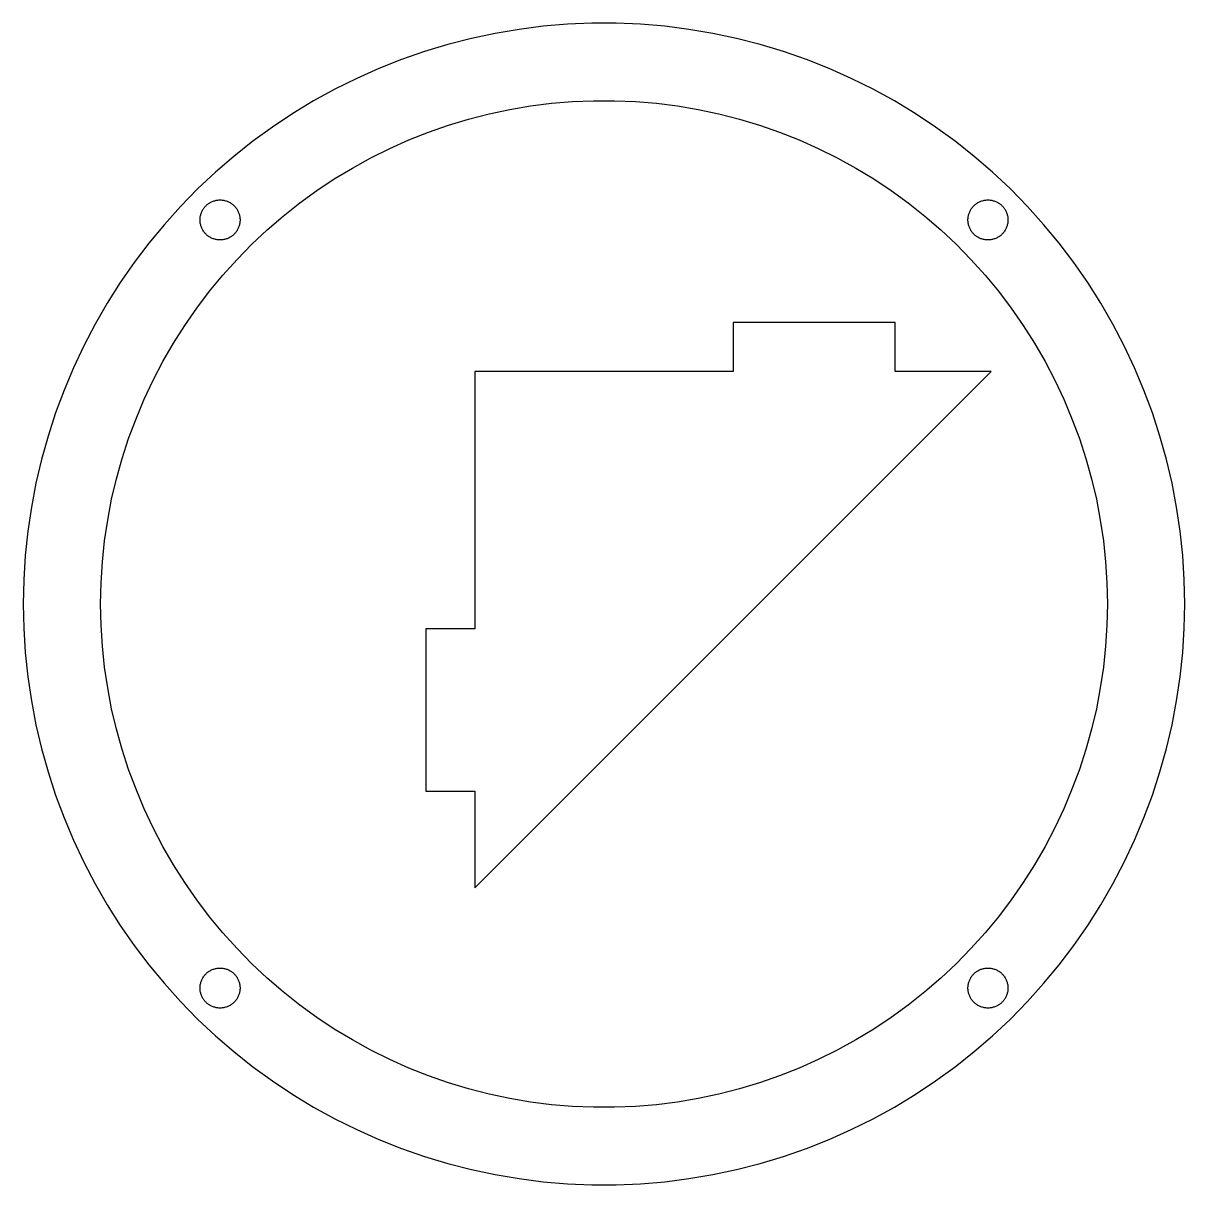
# Model space of a CAD drawing. Header units: metres. Extents: x -110 to 100, y -93 to 100.
# Drawn here: x -95 to -5, y -93 to -3 of the extents above; entities that cross this region are included whole.
import ezdxf

# ---------------------------------------------------------------- set-up
doc = ezdxf.new("R2010")
doc.units = ezdxf.units.M

msp = doc.modelspace()

# ---------------------------------------------------------------- linework, layer by layer
for p, q in [((-56.5737, -3.4828), (-58.4321, -3.7971)), ((-54.7038, -3.2465), (-56.5737, -3.4828)), ((-52.8256, -3.0888), (-54.7038, -3.2465)), ((-50.9424, -3.0099), (-52.8256, -3.0888)), ((-49.0576, -3.0099), (-50.9424, -3.0099)), ((-47.1744, -3.0888), (-49.0576, -3.0099)), ((-45.2962, -3.2465), (-47.1744, -3.0888)), ((-43.4263, -3.4828), (-45.2962, -3.2465)), ((-41.5679, -3.7971), (-43.4263, -3.4828)), ((-60.2758, -4.189), (-62.1014, -4.6577)), ((-58.4321, -3.7971), (-60.2758, -4.189)), ((-39.7242, -4.189), (-41.5679, -3.7971)), ((-37.8986, -4.6577), (-39.7242, -4.189)), ((-63.9058, -5.2025), (-65.6857, -5.8223)), ((-62.1014, -4.6577), (-63.9058, -5.2025)), ((-36.0942, -5.2025), (-37.8986, -4.6577)), ((-34.3143, -5.8223), (-36.0942, -5.2025)), ((-65.6857, -5.8223), (-67.4382, -6.5162)), ((-32.5618, -6.5162), (-34.3143, -5.8223)), ((-67.4382, -6.5162), (-69.1601, -7.2828)), ((-30.8399, -7.2828), (-32.5618, -6.5162)), ((-69.1601, -7.2828), (-70.8483, -8.1209)), ((-29.1517, -8.1209), (-30.8399, -7.2828)), ((-70.8483, -8.1209), (-72.5, -9.0289)), ((-27.5, -9.0289), (-29.1517, -8.1209)), ((-72.5, -9.0289), (-74.1122, -10.0052)), ((-58.9057, -10.0304), (-57.3079, -9.6908)), ((-57.3079, -9.6908), (-55.6972, -9.4184)), ((-55.6972, -9.4184), (-54.0766, -9.2136)), ((-54.0766, -9.2136), (-52.4488, -9.077)), ((-52.4488, -9.077), (-50.8167, -9.0086)), ((-50.8167, -9.0086), (-49.1833, -9.0086)), ((-49.1833, -9.0086), (-47.5512, -9.077)), ((-47.5512, -9.077), (-45.9234, -9.2136)), ((-45.9234, -9.2136), (-44.3028, -9.4184)), ((-44.3028, -9.4184), (-42.6921, -9.6908)), ((-42.6921, -9.6908), (-41.0943, -10.0304)), ((-25.8878, -10.0052), (-27.5, -9.0289)), ((-74.1122, -10.0052), (-75.6821, -11.0483)), ((-62.0517, -10.9088), (-60.4879, -10.4367)), ((-60.4879, -10.4367), (-58.9057, -10.0304)), ((-41.0943, -10.0304), (-39.5121, -10.4367)), ((-39.5121, -10.4367), (-37.9483, -10.9088)), ((-24.3179, -11.0483), (-25.8878, -10.0052)), ((-75.6821, -11.0483), (-77.207, -12.1562)), ((-65.1131, -12.0473), (-63.5943, -11.446)), ((-63.5943, -11.446), (-62.0517, -10.9088)), ((-37.9483, -10.9088), (-36.4057, -11.446)), ((-36.4057, -11.446), (-34.8869, -12.0473)), ((-22.793, -12.1562), (-24.3179, -11.0483)), ((-77.207, -12.1562), (-78.6841, -13.3269)), ((-66.6054, -12.7117), (-65.1131, -12.0473)), ((-34.8869, -12.0473), (-33.3946, -12.7117)), ((-21.3159, -13.3269), (-22.793, -12.1562)), ((-78.6841, -13.3269), (-80.1109, -14.5585)), ((-69.5, -14.225), (-68.0685, -13.4381)), ((-68.0685, -13.4381), (-66.6054, -12.7117)), ((-33.3946, -12.7117), (-31.9315, -13.4381)), ((-31.9315, -13.4381), (-30.5, -14.225)), ((-19.8891, -14.5585), (-21.3159, -13.3269)), ((-70.8972, -15.0712), (-69.5, -14.225)), ((-30.5, -14.225), (-29.1028, -15.0712)), ((-80.1109, -14.5585), (-81.4848, -15.8487)), ((-72.2578, -15.9752), (-70.8972, -15.0712)), ((-29.1028, -15.0712), (-27.7422, -15.9752)), ((-18.5152, -15.8487), (-19.8891, -14.5585)), ((-81.4848, -15.8487), (-82.8036, -17.1954)), ((-73.5794, -16.9353), (-72.2578, -15.9752)), ((-27.7422, -15.9752), (-26.4206, -16.9353)), ((-17.1964, -17.1954), (-18.5152, -15.8487)), ((-80.8345, -17.1426), (-80.7871, -17.0981)), ((-80.7871, -17.0981), (-80.738, -17.0557)), ((-80.738, -17.0557), (-80.6871, -17.0154)), ((-80.6871, -17.0154), (-80.6346, -16.9772)), ((-80.6346, -16.9772), (-80.5805, -16.9413)), ((-80.5805, -16.9413), (-80.525, -16.9077)), ((-80.525, -16.9077), (-80.4681, -16.8764)), ((-80.4681, -16.8764), (-80.41, -16.8475)), ((-80.41, -16.8475), (-80.3506, -16.8211)), ((-80.3506, -16.8211), (-80.2903, -16.7972)), ((-80.2903, -16.7972), (-80.229, -16.7759)), ((-80.229, -16.7759), (-80.1668, -16.7571)), ((-80.1668, -16.7571), (-80.1039, -16.741)), ((-80.1039, -16.741), (-80.0404, -16.7275)), ((-80.0404, -16.7275), (-79.9764, -16.7166)), ((-79.9764, -16.7166), (-79.912, -16.7085)), ((-79.912, -16.7085), (-79.8473, -16.7031)), ((-79.8473, -16.7031), (-79.7825, -16.7003)), ((-79.7825, -16.7003), (-79.7175, -16.7003)), ((-79.7175, -16.7003), (-79.6527, -16.7031)), ((-79.6527, -16.7031), (-79.588, -16.7085)), ((-79.588, -16.7085), (-79.5236, -16.7166)), ((-79.5236, -16.7166), (-79.4595, -16.7275)), ((-79.4595, -16.7275), (-79.396, -16.741)), ((-79.396, -16.741), (-79.3332, -16.7571)), ((-79.3332, -16.7571), (-79.271, -16.7759)), ((-79.271, -16.7759), (-79.2097, -16.7972)), ((-79.2097, -16.7972), (-79.1493, -16.8211)), ((-79.1493, -16.8211), (-79.09, -16.8475)), ((-79.09, -16.8475), (-79.0319, -16.8764)), ((-79.0319, -16.8764), (-78.975, -16.9077)), ((-78.975, -16.9077), (-78.9195, -16.9413)), ((-78.9195, -16.9413), (-78.8654, -16.9772)), ((-78.8654, -16.9772), (-78.8129, -17.0154)), ((-78.8129, -17.0154), (-78.762, -17.0557)), ((-78.762, -17.0557), (-78.7128, -17.0981)), ((-78.7128, -17.0981), (-78.6655, -17.1426)), ((-74.8595, -17.95), (-73.5794, -16.9353)), ((-26.4206, -16.9353), (-25.1405, -17.95)), ((-21.3345, -17.1426), (-21.2872, -17.0981)), ((-21.2872, -17.0981), (-21.238, -17.0557)), ((-21.238, -17.0557), (-21.1871, -17.0154)), ((-21.1871, -17.0154), (-21.1346, -16.9772)), ((-21.1346, -16.9772), (-21.0805, -16.9413)), ((-21.0805, -16.9413), (-21.025, -16.9077)), ((-21.025, -16.9077), (-20.9681, -16.8764)), ((-20.9681, -16.8764), (-20.91, -16.8475)), ((-20.91, -16.8475), (-20.8507, -16.8211)), ((-20.8507, -16.8211), (-20.7903, -16.7972)), ((-20.7903, -16.7972), (-20.729, -16.7759)), ((-20.729, -16.7759), (-20.6668, -16.7571)), ((-20.6668, -16.7571), (-20.604, -16.741)), ((-20.604, -16.741), (-20.5405, -16.7275)), ((-20.5405, -16.7275), (-20.4764, -16.7166)), ((-20.4764, -16.7166), (-20.412, -16.7085)), ((-20.412, -16.7085), (-20.3473, -16.7031)), ((-20.3473, -16.7031), (-20.2825, -16.7003)), ((-20.2825, -16.7003), (-20.2175, -16.7003)), ((-20.2175, -16.7003), (-20.1527, -16.7031)), ((-20.1527, -16.7031), (-20.088, -16.7085)), ((-20.088, -16.7085), (-20.0236, -16.7166)), ((-20.0236, -16.7166), (-19.9596, -16.7275)), ((-19.9596, -16.7275), (-19.8961, -16.741)), ((-19.8961, -16.741), (-19.8332, -16.7571)), ((-19.8332, -16.7571), (-19.771, -16.7759)), ((-19.771, -16.7759), (-19.7097, -16.7972)), ((-19.7097, -16.7972), (-19.6494, -16.8211)), ((-19.6494, -16.8211), (-19.59, -16.8475)), ((-19.59, -16.8475), (-19.5319, -16.8764)), ((-19.5319, -16.8764), (-19.475, -16.9077)), ((-19.475, -16.9077), (-19.4195, -16.9413)), ((-19.4195, -16.9413), (-19.3654, -16.9772)), ((-19.3654, -16.9772), (-19.3129, -17.0154)), ((-19.3129, -17.0154), (-19.262, -17.0557)), ((-19.262, -17.0557), (-19.2129, -17.0981)), ((-19.2129, -17.0981), (-19.1655, -17.1426)), ((-82.8036, -17.1954), (-84.0648, -18.5961)), ((-81.2878, -18.0557), (-81.2783, -17.9915)), ((-81.2783, -17.9915), (-81.2661, -17.9277)), ((-81.2661, -17.9277), (-81.2513, -17.8645)), ((-81.2513, -17.8645), (-81.2338, -17.802)), ((-81.2338, -17.802), (-81.2138, -17.7403)), ((-81.2138, -17.7403), (-81.1911, -17.6794)), ((-81.1911, -17.6794), (-81.166, -17.6196)), ((-81.166, -17.6196), (-81.1384, -17.5608)), ((-81.1384, -17.5608), (-81.1083, -17.5033)), ((-81.1083, -17.5033), (-81.0758, -17.4471)), ((-81.0758, -17.4471), (-81.041, -17.3923)), ((-81.041, -17.3923), (-81.004, -17.3389)), ((-81.004, -17.3389), (-80.9647, -17.2872)), ((-80.9647, -17.2872), (-80.9233, -17.2372)), ((-80.9233, -17.2372), (-80.8799, -17.189)), ((-80.8799, -17.189), (-80.8345, -17.1426)), ((-78.6655, -17.1426), (-78.6201, -17.189)), ((-78.6201, -17.189), (-78.5766, -17.2372)), ((-78.5766, -17.2372), (-78.5353, -17.2872)), ((-78.5353, -17.2872), (-78.496, -17.3389)), ((-78.496, -17.3389), (-78.459, -17.3923)), ((-78.459, -17.3923), (-78.4242, -17.4471)), ((-78.4242, -17.4471), (-78.3917, -17.5033)), ((-78.3917, -17.5033), (-78.3616, -17.5608)), ((-78.3616, -17.5608), (-78.334, -17.6196)), ((-78.334, -17.6196), (-78.3088, -17.6794)), ((-78.3088, -17.6794), (-78.2862, -17.7403)), ((-78.2862, -17.7403), (-78.2661, -17.802)), ((-78.2661, -17.802), (-78.2487, -17.8645)), ((-78.2487, -17.8645), (-78.2339, -17.9277)), ((-78.2339, -17.9277), (-78.2217, -17.9915)), ((-78.2217, -17.9915), (-78.2122, -18.0557)), ((-76.0961, -19.0174), (-74.8595, -17.95)), ((-25.1405, -17.95), (-23.9039, -19.0174)), ((-21.7878, -18.0557), (-21.7783, -17.9915)), ((-21.7783, -17.9915), (-21.7661, -17.9277)), ((-21.7661, -17.9277), (-21.7513, -17.8645)), ((-21.7513, -17.8645), (-21.7339, -17.802)), ((-21.7339, -17.802), (-21.7138, -17.7403)), ((-21.7138, -17.7403), (-21.6912, -17.6794)), ((-21.6912, -17.6794), (-21.666, -17.6196)), ((-21.666, -17.6196), (-21.6384, -17.5608)), ((-21.6384, -17.5608), (-21.6083, -17.5033)), ((-21.6083, -17.5033), (-21.5758, -17.4471)), ((-21.5758, -17.4471), (-21.541, -17.3923)), ((-21.541, -17.3923), (-21.504, -17.3389)), ((-21.504, -17.3389), (-21.4647, -17.2872)), ((-21.4647, -17.2872), (-21.4234, -17.2372)), ((-21.4234, -17.2372), (-21.3799, -17.189)), ((-21.3799, -17.189), (-21.3345, -17.1426)), ((-19.1655, -17.1426), (-19.1201, -17.189)), ((-19.1201, -17.189), (-19.0767, -17.2372)), ((-19.0767, -17.2372), (-19.0353, -17.2872)), ((-19.0353, -17.2872), (-18.996, -17.3389)), ((-18.996, -17.3389), (-18.959, -17.3923)), ((-18.959, -17.3923), (-18.9242, -17.4471)), ((-18.9242, -17.4471), (-18.8917, -17.5033)), ((-18.8917, -17.5033), (-18.8616, -17.5608)), ((-18.8616, -17.5608), (-18.834, -17.6196)), ((-18.834, -17.6196), (-18.8089, -17.6794)), ((-18.8089, -17.6794), (-18.7862, -17.7403)), ((-18.7862, -17.7403), (-18.7662, -17.802)), ((-18.7662, -17.802), (-18.7487, -17.8645)), ((-18.7487, -17.8645), (-18.7339, -17.9277)), ((-18.7339, -17.9277), (-18.7217, -17.9915)), ((-18.7217, -17.9915), (-18.7122, -18.0557)), ((-15.9352, -18.5961), (-17.1964, -17.1954)), ((-84.0648, -18.5961), (-85.2662, -20.0484)), ((-81.3, -18.25), (-81.2986, -18.1851)), ((-81.2986, -18.3149), (-81.3, -18.25)), ((-81.2986, -18.1851), (-81.2946, -18.1203)), ((-81.2946, -18.3797), (-81.2986, -18.3149)), ((-81.2946, -18.1203), (-81.2878, -18.0557)), ((-81.2878, -18.4443), (-81.2946, -18.3797)), ((-81.2783, -18.5085), (-81.2878, -18.4443)), ((-81.2661, -18.5723), (-81.2783, -18.5085)), ((-81.2513, -18.6355), (-81.2661, -18.5723)), ((-81.2338, -18.698), (-81.2513, -18.6355)), ((-81.2138, -18.7598), (-81.2338, -18.698)), ((-81.1911, -18.8206), (-81.2138, -18.7598)), ((-81.166, -18.8804), (-81.1911, -18.8206)), ((-81.1384, -18.9392), (-81.166, -18.8804)), ((-78.334, -18.8804), (-78.3616, -18.9392)), ((-78.3088, -18.8206), (-78.334, -18.8804)), ((-78.2862, -18.7598), (-78.3088, -18.8206)), ((-78.2661, -18.698), (-78.2862, -18.7598)), ((-78.2487, -18.6355), (-78.2661, -18.698)), ((-78.2339, -18.5723), (-78.2487, -18.6355)), ((-78.2217, -18.5085), (-78.2339, -18.5723)), ((-78.2122, -18.4443), (-78.2217, -18.5085)), ((-78.2122, -18.0557), (-78.2054, -18.1203)), ((-78.2054, -18.3797), (-78.2122, -18.4443)), ((-78.2054, -18.1203), (-78.2014, -18.1851)), ((-78.2014, -18.3149), (-78.2054, -18.3797)), ((-78.2014, -18.1851), (-78.2, -18.25)), ((-78.2, -18.25), (-78.2014, -18.3149)), ((-21.8, -18.25), (-21.7986, -18.1851)), ((-21.7986, -18.3149), (-21.8, -18.25)), ((-21.7986, -18.1851), (-21.7946, -18.1203)), ((-21.7946, -18.3797), (-21.7986, -18.3149)), ((-21.7946, -18.1203), (-21.7878, -18.0557)), ((-21.7878, -18.4443), (-21.7946, -18.3797)), ((-21.7783, -18.5085), (-21.7878, -18.4443)), ((-21.7661, -18.5723), (-21.7783, -18.5085)), ((-21.7513, -18.6355), (-21.7661, -18.5723)), ((-21.7339, -18.698), (-21.7513, -18.6355)), ((-21.7138, -18.7598), (-21.7339, -18.698)), ((-21.6912, -18.8206), (-21.7138, -18.7598)), ((-21.666, -18.8804), (-21.6912, -18.8206)), ((-21.6384, -18.9392), (-21.666, -18.8804)), ((-18.834, -18.8804), (-18.8616, -18.9392)), ((-18.8089, -18.8206), (-18.834, -18.8804)), ((-18.7862, -18.7598), (-18.8089, -18.8206)), ((-18.7662, -18.698), (-18.7862, -18.7598)), ((-18.7487, -18.6355), (-18.7662, -18.698)), ((-18.7339, -18.5723), (-18.7487, -18.6355)), ((-18.7217, -18.5085), (-18.7339, -18.5723)), ((-18.7122, -18.4443), (-18.7217, -18.5085)), ((-18.7122, -18.0557), (-18.7054, -18.1203)), ((-18.7054, -18.3797), (-18.7122, -18.4443)), ((-18.7054, -18.1203), (-18.7014, -18.1851)), ((-18.7014, -18.3149), (-18.7054, -18.3797)), ((-18.7014, -18.1851), (-18.7, -18.25)), ((-18.7, -18.25), (-18.7014, -18.3149)), ((-14.7338, -20.0484), (-15.9352, -18.5961)), ((-81.1083, -18.9967), (-81.1384, -18.9392)), ((-81.0758, -19.0529), (-81.1083, -18.9967)), ((-81.041, -19.1078), (-81.0758, -19.0529)), ((-81.004, -19.1611), (-81.041, -19.1078)), ((-80.9647, -19.2128), (-81.004, -19.1611)), ((-80.9233, -19.2628), (-80.9647, -19.2128)), ((-80.8799, -19.3111), (-80.9233, -19.2628)), ((-80.8345, -19.3574), (-80.8799, -19.3111)), ((-80.7871, -19.4019), (-80.8345, -19.3574)), ((-80.738, -19.4443), (-80.7871, -19.4019)), ((-80.6871, -19.4846), (-80.738, -19.4443)), ((-80.6346, -19.5228), (-80.6871, -19.4846)), ((-80.5805, -19.5587), (-80.6346, -19.5228)), ((-80.525, -19.5923), (-80.5805, -19.5587)), ((-80.4681, -19.6236), (-80.525, -19.5923)), ((-80.41, -19.6525), (-80.4681, -19.6236)), ((-80.3506, -19.6789), (-80.41, -19.6525)), ((-80.2903, -19.7028), (-80.3506, -19.6789)), ((-80.229, -19.7242), (-80.2903, -19.7028)), ((-80.1668, -19.7429), (-80.229, -19.7242)), ((-80.1039, -19.759), (-80.1668, -19.7429)), ((-80.0404, -19.7726), (-80.1039, -19.759)), ((-79.9764, -19.7834), (-80.0404, -19.7726)), ((-79.912, -19.7915), (-79.9764, -19.7834)), ((-79.8473, -19.797), (-79.912, -19.7915)), ((-79.7825, -19.7997), (-79.8473, -19.797)), ((-79.7175, -19.7997), (-79.7825, -19.7997)), ((-79.6527, -19.797), (-79.7175, -19.7997)), ((-79.588, -19.7915), (-79.6527, -19.797)), ((-79.5236, -19.7834), (-79.588, -19.7915)), ((-79.4595, -19.7726), (-79.5236, -19.7834)), ((-79.396, -19.759), (-79.4595, -19.7726)), ((-79.3332, -19.7429), (-79.396, -19.759)), ((-79.271, -19.7242), (-79.3332, -19.7429)), ((-79.2097, -19.7028), (-79.271, -19.7242)), ((-79.1493, -19.6789), (-79.2097, -19.7028)), ((-79.09, -19.6525), (-79.1493, -19.6789)), ((-79.0319, -19.6236), (-79.09, -19.6525)), ((-78.975, -19.5923), (-79.0319, -19.6236)), ((-78.9195, -19.5587), (-78.975, -19.5923)), ((-78.8654, -19.5228), (-78.9195, -19.5587)), ((-78.8129, -19.4846), (-78.8654, -19.5228)), ((-78.762, -19.4443), (-78.8129, -19.4846)), ((-78.7128, -19.4019), (-78.762, -19.4443)), ((-78.6655, -19.3574), (-78.7128, -19.4019)), ((-78.6201, -19.3111), (-78.6655, -19.3574)), ((-78.5766, -19.2628), (-78.6201, -19.3111)), ((-78.5353, -19.2128), (-78.5766, -19.2628)), ((-78.496, -19.1611), (-78.5353, -19.2128)), ((-78.459, -19.1078), (-78.496, -19.1611)), ((-78.4242, -19.0529), (-78.459, -19.1078)), ((-78.3917, -18.9967), (-78.4242, -19.0529)), ((-78.3616, -18.9392), (-78.3917, -18.9967)), ((-77.2869, -20.1356), (-76.0961, -19.0174)), ((-23.9039, -19.0174), (-22.7131, -20.1356)), ((-21.6083, -18.9967), (-21.6384, -18.9392)), ((-21.5758, -19.0529), (-21.6083, -18.9967)), ((-21.541, -19.1078), (-21.5758, -19.0529)), ((-21.504, -19.1611), (-21.541, -19.1078)), ((-21.4647, -19.2128), (-21.504, -19.1611)), ((-21.4234, -19.2628), (-21.4647, -19.2128)), ((-21.3799, -19.3111), (-21.4234, -19.2628)), ((-21.3345, -19.3574), (-21.3799, -19.3111)), ((-21.2872, -19.4019), (-21.3345, -19.3574)), ((-21.238, -19.4443), (-21.2872, -19.4019)), ((-21.1871, -19.4846), (-21.238, -19.4443)), ((-21.1346, -19.5228), (-21.1871, -19.4846)), ((-21.0805, -19.5587), (-21.1346, -19.5228)), ((-21.025, -19.5923), (-21.0805, -19.5587)), ((-20.9681, -19.6236), (-21.025, -19.5923)), ((-20.91, -19.6525), (-20.9681, -19.6236)), ((-20.8507, -19.6789), (-20.91, -19.6525)), ((-20.7903, -19.7028), (-20.8507, -19.6789)), ((-20.729, -19.7242), (-20.7903, -19.7028)), ((-20.6668, -19.7429), (-20.729, -19.7242)), ((-20.604, -19.759), (-20.6668, -19.7429)), ((-20.5405, -19.7726), (-20.604, -19.759)), ((-20.4764, -19.7834), (-20.5405, -19.7726)), ((-20.412, -19.7915), (-20.4764, -19.7834)), ((-20.3473, -19.797), (-20.412, -19.7915)), ((-20.2825, -19.7997), (-20.3473, -19.797)), ((-20.2175, -19.7997), (-20.2825, -19.7997)), ((-20.1527, -19.797), (-20.2175, -19.7997)), ((-20.088, -19.7915), (-20.1527, -19.797)), ((-20.0236, -19.7834), (-20.088, -19.7915)), ((-19.9596, -19.7726), (-20.0236, -19.7834)), ((-19.8961, -19.759), (-19.9596, -19.7726)), ((-19.8332, -19.7429), (-19.8961, -19.759)), ((-19.771, -19.7242), (-19.8332, -19.7429)), ((-19.7097, -19.7028), (-19.771, -19.7242)), ((-19.6494, -19.6789), (-19.7097, -19.7028)), ((-19.59, -19.6525), (-19.6494, -19.6789)), ((-19.5319, -19.6236), (-19.59, -19.6525)), ((-19.475, -19.5923), (-19.5319, -19.6236)), ((-19.4195, -19.5587), (-19.475, -19.5923)), ((-19.3654, -19.5228), (-19.4195, -19.5587)), ((-19.3129, -19.4846), (-19.3654, -19.5228)), ((-19.262, -19.4443), (-19.3129, -19.4846)), ((-19.2129, -19.4019), (-19.262, -19.4443)), ((-19.1655, -19.3574), (-19.2129, -19.4019)), ((-19.1201, -19.3111), (-19.1655, -19.3574)), ((-19.0767, -19.2628), (-19.1201, -19.3111)), ((-19.0353, -19.2128), (-19.0767, -19.2628)), ((-18.996, -19.1611), (-19.0353, -19.2128)), ((-18.959, -19.1078), (-18.996, -19.1611)), ((-18.9242, -19.0529), (-18.959, -19.1078)), ((-18.8917, -18.9967), (-18.9242, -19.0529)), ((-18.8616, -18.9392), (-18.8917, -18.9967)), ((-85.2662, -20.0484), (-86.4058, -21.5497)), ((-78.4298, -21.3027), (-77.2869, -20.1356)), ((-22.7131, -20.1356), (-21.5702, -21.3027)), ((-13.5942, -21.5497), (-14.7338, -20.0484)), ((-86.4058, -21.5497), (-87.4814, -23.0974)), ((-79.5228, -22.5166), (-78.4298, -21.3027)), ((-21.5702, -21.3027), (-20.4772, -22.5166)), ((-12.5186, -23.0974), (-13.5942, -21.5497)), ((-87.4814, -23.0974), (-88.4914, -24.6888)), ((-80.564, -23.7752), (-79.5228, -22.5166)), ((-20.4772, -22.5166), (-19.436, -23.7752)), ((-11.5086, -24.6888), (-12.5186, -23.0974)), ((-81.5517, -25.0764), (-80.564, -23.7752)), ((-19.436, -23.7752), (-18.4483, -25.0764)), ((-88.4914, -24.6888), (-89.4338, -26.3211)), ((-82.4839, -26.4177), (-81.5517, -25.0764)), ((-18.4483, -25.0764), (-17.5161, -26.4177)), ((-10.5662, -26.3211), (-11.5086, -24.6888)), ((-89.4338, -26.3211), (-90.307, -27.9914)), ((-83.3592, -27.797), (-82.4839, -26.4177)), ((-27.43, -26.2), (-40, -26.2)), ((-40, -26.2), (-40, -30)), ((-27.43, -30), (-27.43, -26.2)), ((-17.5161, -26.4177), (-16.6408, -27.797)), ((-9.693, -27.9914), (-10.5662, -26.3211)), ((-84.1759, -29.2116), (-83.3592, -27.797)), ((-16.6408, -27.797), (-15.8241, -29.2116)), ((-90.307, -27.9914), (-91.1095, -29.6969)), ((-8.8905, -29.6969), (-9.693, -27.9914)), ((-91.1095, -29.6969), (-91.8399, -31.4344)), ((-84.9328, -30.6592), (-84.1759, -29.2116)), ((-15.8241, -29.2116), (-15.0672, -30.6592)), ((-8.1601, -31.4344), (-8.8905, -29.6969)), ((-40, -30), (-60, -30)), ((-60, -30), (-60, -49.93)), ((-60, -70), (-20, -30)), ((-20, -30), (-27.43, -30)), ((-91.8399, -31.4344), (-92.4969, -33.201)), ((-85.6283, -32.1373), (-84.9328, -30.6592)), ((-15.0672, -30.6592), (-14.3717, -32.1373)), ((-7.5031, -33.201), (-8.1601, -31.4344)), ((-86.2613, -33.6431), (-85.6283, -32.1373)), ((-14.3717, -32.1373), (-13.7387, -33.6431)), ((-92.4969, -33.201), (-93.0794, -34.9936)), ((-6.9206, -34.9936), (-7.5031, -33.201)), ((-86.8307, -35.1742), (-86.2613, -33.6431)), ((-13.7387, -33.6431), (-13.1693, -35.1742)), ((-93.0794, -34.9936), (-93.5862, -36.809)), ((-6.4138, -36.809), (-6.9206, -34.9936)), ((-87.3354, -36.7278), (-86.8307, -35.1742)), ((-13.1693, -35.1742), (-12.6646, -36.7278)), ((-93.5862, -36.809), (-94.0166, -38.644)), ((-87.7747, -38.3011), (-87.3354, -36.7278)), ((-12.6646, -36.7278), (-12.2253, -38.3011)), ((-5.9834, -38.644), (-6.4138, -36.809)), ((-94.0166, -38.644), (-94.3698, -40.4954)), ((-88.1478, -39.8914), (-87.7747, -38.3011)), ((-12.2253, -38.3011), (-11.8522, -39.8914)), ((-5.6302, -40.4954), (-5.9834, -38.644)), ((-94.3698, -40.4954), (-94.6452, -42.36)), ((-88.4538, -41.496), (-88.1478, -39.8914)), ((-11.8522, -39.8914), (-11.5462, -41.496)), ((-5.3548, -42.36), (-5.6302, -40.4954)), ((-88.6925, -43.112), (-88.4538, -41.496)), ((-11.5462, -41.496), (-11.3075, -43.112)), ((-94.6452, -42.36), (-94.8422, -44.2345)), ((-88.8632, -44.7366), (-88.6925, -43.112)), ((-11.3075, -43.112), (-11.1368, -44.7366)), ((-5.1578, -44.2345), (-5.3548, -42.36)), ((-94.8422, -44.2345), (-94.9605, -46.1156)), ((-88.9658, -46.3669), (-88.8632, -44.7366)), ((-11.1368, -44.7366), (-11.0342, -46.3669)), ((-5.0395, -46.1156), (-5.1578, -44.2345)), ((-94.9605, -46.1156), (-95, -48)), ((-89, -48), (-88.9658, -46.3669)), ((-11.0342, -46.3669), (-11, -48)), ((-5, -48), (-5.0395, -46.1156)), ((-95, -48), (-94.9605, -49.8844)), ((-88.9658, -49.6331), (-89, -48)), ((-11, -48), (-11.0342, -49.6331)), ((-5.0395, -49.8844), (-5, -48)), ((-94.9605, -49.8844), (-94.8422, -51.7655)), ((-88.8632, -51.2634), (-88.9658, -49.6331)), ((-60, -49.93), (-63.8, -49.93)), ((-63.8, -49.93), (-63.8, -62.5)), ((-11.0342, -49.6331), (-11.1368, -51.2634)), ((-5.1578, -51.7655), (-5.0395, -49.8844)), ((-88.6925, -52.888), (-88.8632, -51.2634)), ((-11.1368, -51.2634), (-11.3075, -52.888)), ((-94.8422, -51.7655), (-94.6452, -53.64)), ((-5.3548, -53.64), (-5.1578, -51.7655)), ((-88.4538, -54.504), (-88.6925, -52.888)), ((-11.3075, -52.888), (-11.5462, -54.504)), ((-94.6452, -53.64), (-94.3698, -55.5046)), ((-5.6302, -55.5046), (-5.3548, -53.64)), ((-88.1478, -56.1086), (-88.4538, -54.504)), ((-11.5462, -54.504), (-11.8522, -56.1086)), ((-94.3698, -55.5046), (-94.0166, -57.356)), ((-5.9834, -57.356), (-5.6302, -55.5046)), ((-87.7747, -57.6989), (-88.1478, -56.1086)), ((-11.8522, -56.1086), (-12.2253, -57.6989)), ((-94.0166, -57.356), (-93.5862, -59.191)), ((-6.4138, -59.191), (-5.9834, -57.356)), ((-87.3354, -59.2722), (-87.7747, -57.6989)), ((-12.2253, -57.6989), (-12.6646, -59.2722)), ((-93.5862, -59.191), (-93.0794, -61.0064)), ((-86.8307, -60.8258), (-87.3354, -59.2722)), ((-12.6646, -59.2722), (-13.1693, -60.8258)), ((-6.9206, -61.0064), (-6.4138, -59.191)), ((-93.0794, -61.0064), (-92.4969, -62.799)), ((-86.2613, -62.3569), (-86.8307, -60.8258)), ((-13.1693, -60.8258), (-13.7387, -62.3569)), ((-7.5031, -62.799), (-6.9206, -61.0064)), ((-92.4969, -62.799), (-91.8399, -64.5656)), ((-85.6283, -63.8627), (-86.2613, -62.3569)), ((-63.8, -62.5), (-60, -62.5)), ((-60, -62.5), (-60, -70)), ((-13.7387, -62.3569), (-14.3717, -63.8627)), ((-8.1601, -64.5656), (-7.5031, -62.799)), ((-84.9328, -65.3408), (-85.6283, -63.8627)), ((-14.3717, -63.8627), (-15.0672, -65.3408)), ((-91.8399, -64.5656), (-91.1095, -66.3031)), ((-8.8905, -66.3031), (-8.1601, -64.5656)), ((-84.1759, -66.7884), (-84.9328, -65.3408)), ((-15.0672, -65.3408), (-15.8241, -66.7884)), ((-91.1095, -66.3031), (-90.307, -68.0086)), ((-9.693, -68.0086), (-8.8905, -66.3031)), ((-83.3592, -68.203), (-84.1759, -66.7884)), ((-15.8241, -66.7884), (-16.6408, -68.203)), ((-90.307, -68.0086), (-89.4338, -69.6789)), ((-82.4839, -69.5823), (-83.3592, -68.203)), ((-16.6408, -68.203), (-17.5161, -69.5823)), ((-10.5662, -69.6789), (-9.693, -68.0086)), ((-89.4338, -69.6789), (-88.4914, -71.3112)), ((-81.5517, -70.9236), (-82.4839, -69.5823)), ((-17.5161, -69.5823), (-18.4483, -70.9236)), ((-11.5086, -71.3112), (-10.5662, -69.6789)), ((-80.564, -72.2248), (-81.5517, -70.9236)), ((-18.4483, -70.9236), (-19.436, -72.2248)), ((-88.4914, -71.3112), (-87.4814, -72.9026)), ((-12.5186, -72.9026), (-11.5086, -71.3112)), ((-79.5228, -73.4834), (-80.564, -72.2248)), ((-19.436, -72.2248), (-20.4772, -73.4834)), ((-87.4814, -72.9026), (-86.4058, -74.4503)), ((-78.4298, -74.6973), (-79.5228, -73.4834)), ((-20.4772, -73.4834), (-21.5702, -74.6973)), ((-13.5942, -74.4503), (-12.5186, -72.9026)), ((-86.4058, -74.4503), (-85.2662, -75.9516)), ((-77.2869, -75.8644), (-78.4298, -74.6973)), ((-21.5702, -74.6973), (-22.7131, -75.8644)), ((-14.7338, -75.9516), (-13.5942, -74.4503)), ((-85.2662, -75.9516), (-84.0648, -77.4039)), ((-80.6871, -76.5154), (-80.6346, -76.4772)), ((-80.6346, -76.4772), (-80.5805, -76.4413)), ((-80.5805, -76.4413), (-80.525, -76.4077)), ((-80.525, -76.4077), (-80.4681, -76.3764)), ((-80.4681, -76.3764), (-80.41, -76.3475)), ((-80.41, -76.3475), (-80.3506, -76.3211)), ((-80.3506, -76.3211), (-80.2903, -76.2972)), ((-80.2903, -76.2972), (-80.229, -76.2758)), ((-80.229, -76.2758), (-80.1668, -76.2571)), ((-80.1668, -76.2571), (-80.1039, -76.241)), ((-80.1039, -76.241), (-80.0404, -76.2274)), ((-80.0404, -76.2274), (-79.9764, -76.2166)), ((-79.9764, -76.2166), (-79.912, -76.2085)), ((-79.912, -76.2085), (-79.8473, -76.203)), ((-79.8473, -76.203), (-79.7825, -76.2003)), ((-79.7825, -76.2003), (-79.7175, -76.2003)), ((-79.7175, -76.2003), (-79.6527, -76.203)), ((-79.6527, -76.203), (-79.588, -76.2085)), ((-79.588, -76.2085), (-79.5236, -76.2166)), ((-79.5236, -76.2166), (-79.4595, -76.2274)), ((-79.4595, -76.2274), (-79.396, -76.241)), ((-79.396, -76.241), (-79.3332, -76.2571)), ((-79.3332, -76.2571), (-79.271, -76.2758)), ((-79.271, -76.2758), (-79.2097, -76.2972)), ((-79.2097, -76.2972), (-79.1493, -76.3211)), ((-79.1493, -76.3211), (-79.09, -76.3475)), ((-79.09, -76.3475), (-79.0319, -76.3764)), ((-79.0319, -76.3764), (-78.975, -76.4077)), ((-78.975, -76.4077), (-78.9195, -76.4413)), ((-78.9195, -76.4413), (-78.8654, -76.4772)), ((-78.8654, -76.4772), (-78.8129, -76.5154)), ((-76.0961, -76.9826), (-77.2869, -75.8644)), ((-22.7131, -75.8644), (-23.9039, -76.9826)), ((-21.1871, -76.5154), (-21.1346, -76.4772)), ((-21.1346, -76.4772), (-21.0805, -76.4413)), ((-21.0805, -76.4413), (-21.025, -76.4077)), ((-21.025, -76.4077), (-20.9681, -76.3764)), ((-20.9681, -76.3764), (-20.91, -76.3475)), ((-20.91, -76.3475), (-20.8507, -76.3211)), ((-20.8507, -76.3211), (-20.7903, -76.2972)), ((-20.7903, -76.2972), (-20.729, -76.2758)), ((-20.729, -76.2758), (-20.6668, -76.2571)), ((-20.6668, -76.2571), (-20.604, -76.241)), ((-20.604, -76.241), (-20.5405, -76.2274)), ((-20.5405, -76.2274), (-20.4764, -76.2166)), ((-20.4764, -76.2166), (-20.412, -76.2085)), ((-20.412, -76.2085), (-20.3473, -76.203)), ((-20.3473, -76.203), (-20.2825, -76.2003)), ((-20.2825, -76.2003), (-20.2175, -76.2003)), ((-20.2175, -76.2003), (-20.1527, -76.203)), ((-20.1527, -76.203), (-20.088, -76.2085)), ((-20.088, -76.2085), (-20.0236, -76.2166)), ((-20.0236, -76.2166), (-19.9596, -76.2274)), ((-19.9596, -76.2274), (-19.8961, -76.241)), ((-19.8961, -76.241), (-19.8332, -76.2571)), ((-19.8332, -76.2571), (-19.771, -76.2758)), ((-19.771, -76.2758), (-19.7097, -76.2972)), ((-19.7097, -76.2972), (-19.6494, -76.3211)), ((-19.6494, -76.3211), (-19.59, -76.3475)), ((-19.59, -76.3475), (-19.5319, -76.3764)), ((-19.5319, -76.3764), (-19.475, -76.4077)), ((-19.475, -76.4077), (-19.4195, -76.4413)), ((-19.4195, -76.4413), (-19.3654, -76.4772)), ((-19.3654, -76.4772), (-19.3129, -76.5154)), ((-15.9352, -77.4039), (-14.7338, -75.9516)), ((-81.2661, -77.4277), (-81.2513, -77.3645)), ((-81.2513, -77.3645), (-81.2338, -77.302)), ((-81.2338, -77.302), (-81.2138, -77.2402)), ((-81.2138, -77.2402), (-81.1911, -77.1794)), ((-81.1911, -77.1794), (-81.166, -77.1196)), ((-81.166, -77.1196), (-81.1384, -77.0608)), ((-81.1384, -77.0608), (-81.1083, -77.0033)), ((-81.1083, -77.0033), (-81.0758, -76.9471)), ((-81.0758, -76.9471), (-81.041, -76.8922)), ((-81.041, -76.8922), (-81.004, -76.8389)), ((-81.004, -76.8389), (-80.9647, -76.7872)), ((-80.9647, -76.7872), (-80.9233, -76.7372)), ((-80.9233, -76.7372), (-80.8799, -76.6889)), ((-80.8799, -76.6889), (-80.8345, -76.6426)), ((-80.8345, -76.6426), (-80.7871, -76.5981)), ((-80.7871, -76.5981), (-80.738, -76.5557)), ((-80.738, -76.5557), (-80.6871, -76.5154)), ((-78.8129, -76.5154), (-78.762, -76.5557)), ((-78.762, -76.5557), (-78.7128, -76.5981)), ((-78.7128, -76.5981), (-78.6655, -76.6426)), ((-78.6655, -76.6426), (-78.6201, -76.6889)), ((-78.6201, -76.6889), (-78.5766, -76.7372)), ((-78.5766, -76.7372), (-78.5353, -76.7872)), ((-78.5353, -76.7872), (-78.496, -76.8389)), ((-78.496, -76.8389), (-78.459, -76.8922)), ((-78.459, -76.8922), (-78.4242, -76.9471)), ((-78.4242, -76.9471), (-78.3917, -77.0033)), ((-78.3917, -77.0033), (-78.3616, -77.0608)), ((-78.3616, -77.0608), (-78.334, -77.1196)), ((-78.334, -77.1196), (-78.3088, -77.1794)), ((-78.3088, -77.1794), (-78.2862, -77.2402)), ((-78.2862, -77.2402), (-78.2661, -77.302)), ((-78.2661, -77.302), (-78.2487, -77.3645)), ((-78.2487, -77.3645), (-78.2339, -77.4277)), ((-74.8595, -78.05), (-76.0961, -76.9826)), ((-23.9039, -76.9826), (-25.1405, -78.05)), ((-21.7661, -77.4277), (-21.7513, -77.3645)), ((-21.7513, -77.3645), (-21.7339, -77.302)), ((-21.7339, -77.302), (-21.7138, -77.2402)), ((-21.7138, -77.2402), (-21.6912, -77.1794)), ((-21.6912, -77.1794), (-21.666, -77.1196)), ((-21.666, -77.1196), (-21.6384, -77.0608)), ((-21.6384, -77.0608), (-21.6083, -77.0033)), ((-21.6083, -77.0033), (-21.5758, -76.9471)), ((-21.5758, -76.9471), (-21.541, -76.8922)), ((-21.541, -76.8922), (-21.504, -76.8389)), ((-21.504, -76.8389), (-21.4647, -76.7872)), ((-21.4647, -76.7872), (-21.4234, -76.7372)), ((-21.4234, -76.7372), (-21.3799, -76.6889)), ((-21.3799, -76.6889), (-21.3345, -76.6426)), ((-21.3345, -76.6426), (-21.2872, -76.5981)), ((-21.2872, -76.5981), (-21.238, -76.5557)), ((-21.238, -76.5557), (-21.1871, -76.5154)), ((-19.3129, -76.5154), (-19.262, -76.5557)), ((-19.262, -76.5557), (-19.2129, -76.5981)), ((-19.2129, -76.5981), (-19.1655, -76.6426)), ((-19.1655, -76.6426), (-19.1201, -76.6889)), ((-19.1201, -76.6889), (-19.0767, -76.7372)), ((-19.0767, -76.7372), (-19.0353, -76.7872)), ((-19.0353, -76.7872), (-18.996, -76.8389)), ((-18.996, -76.8389), (-18.959, -76.8922)), ((-18.959, -76.8922), (-18.9242, -76.9471)), ((-18.9242, -76.9471), (-18.8917, -77.0033)), ((-18.8917, -77.0033), (-18.8616, -77.0608)), ((-18.8616, -77.0608), (-18.834, -77.1196)), ((-18.834, -77.1196), (-18.8089, -77.1794)), ((-18.8089, -77.1794), (-18.7862, -77.2402)), ((-18.7862, -77.2402), (-18.7662, -77.302)), ((-18.7662, -77.302), (-18.7487, -77.3645)), ((-18.7487, -77.3645), (-18.7339, -77.4277)), ((-84.0648, -77.4039), (-82.8036, -78.8046)), ((-81.3, -77.75), (-81.2986, -77.6851)), ((-81.2986, -77.8149), (-81.3, -77.75)), ((-81.2986, -77.6851), (-81.2946, -77.6203)), ((-81.2946, -77.8797), (-81.2986, -77.8149)), ((-81.2946, -77.6203), (-81.2878, -77.5557)), ((-81.2878, -77.9443), (-81.2946, -77.8797)), ((-81.2878, -77.5557), (-81.2783, -77.4915)), ((-81.2783, -78.0085), (-81.2878, -77.9443)), ((-81.2783, -77.4915), (-81.2661, -77.4277)), ((-81.2661, -78.0723), (-81.2783, -78.0085)), ((-81.2513, -78.1355), (-81.2661, -78.0723)), ((-81.2338, -78.198), (-81.2513, -78.1355)), ((-81.2138, -78.2597), (-81.2338, -78.198)), ((-81.1911, -78.3206), (-81.2138, -78.2597)), ((-78.2862, -78.2597), (-78.3088, -78.3206)), ((-78.2661, -78.198), (-78.2862, -78.2597)), ((-78.2487, -78.1355), (-78.2661, -78.198)), ((-78.2339, -78.0723), (-78.2487, -78.1355)), ((-78.2339, -77.4277), (-78.2217, -77.4915)), ((-78.2217, -78.0085), (-78.2339, -78.0723)), ((-78.2217, -77.4915), (-78.2122, -77.5557)), ((-78.2122, -77.9443), (-78.2217, -78.0085)), ((-78.2122, -77.5557), (-78.2054, -77.6203)), ((-78.2054, -77.8797), (-78.2122, -77.9443)), ((-78.2054, -77.6203), (-78.2014, -77.6851)), ((-78.2014, -77.8149), (-78.2054, -77.8797)), ((-78.2014, -77.6851), (-78.2, -77.75)), ((-78.2, -77.75), (-78.2014, -77.8149)), ((-73.5794, -79.0647), (-74.8595, -78.05)), ((-25.1405, -78.05), (-26.4206, -79.0647)), ((-21.8, -77.75), (-21.7986, -77.6851)), ((-21.7986, -77.8149), (-21.8, -77.75)), ((-21.7986, -77.6851), (-21.7946, -77.6203)), ((-21.7946, -77.8797), (-21.7986, -77.8149)), ((-21.7946, -77.6203), (-21.7878, -77.5557)), ((-21.7878, -77.9443), (-21.7946, -77.8797)), ((-21.7878, -77.5557), (-21.7783, -77.4915)), ((-21.7783, -78.0085), (-21.7878, -77.9443)), ((-21.7783, -77.4915), (-21.7661, -77.4277)), ((-21.7661, -78.0723), (-21.7783, -78.0085)), ((-21.7513, -78.1355), (-21.7661, -78.0723)), ((-21.7339, -78.198), (-21.7513, -78.1355)), ((-21.7138, -78.2597), (-21.7339, -78.198)), ((-21.6912, -78.3206), (-21.7138, -78.2597)), ((-18.7862, -78.2597), (-18.8089, -78.3206)), ((-18.7662, -78.198), (-18.7862, -78.2597)), ((-18.7487, -78.1355), (-18.7662, -78.198)), ((-18.7339, -78.0723), (-18.7487, -78.1355)), ((-18.7339, -77.4277), (-18.7217, -77.4915)), ((-18.7217, -78.0085), (-18.7339, -78.0723)), ((-18.7217, -77.4915), (-18.7122, -77.5557)), ((-18.7122, -77.9443), (-18.7217, -78.0085)), ((-18.7122, -77.5557), (-18.7054, -77.6203)), ((-18.7054, -77.8797), (-18.7122, -77.9443)), ((-18.7054, -77.6203), (-18.7014, -77.6851)), ((-18.7014, -77.8149), (-18.7054, -77.8797)), ((-18.7014, -77.6851), (-18.7, -77.75)), ((-18.7, -77.75), (-18.7014, -77.8149)), ((-17.1964, -78.8046), (-15.9352, -77.4039)), ((-82.8036, -78.8046), (-81.4848, -80.1513)), ((-81.166, -78.3804), (-81.1911, -78.3206)), ((-81.1384, -78.4392), (-81.166, -78.3804)), ((-81.1083, -78.4967), (-81.1384, -78.4392)), ((-81.0758, -78.5529), (-81.1083, -78.4967)), ((-81.041, -78.6077), (-81.0758, -78.5529)), ((-81.004, -78.6611), (-81.041, -78.6077)), ((-80.9647, -78.7128), (-81.004, -78.6611)), ((-80.9233, -78.7628), (-80.9647, -78.7128)), ((-80.8799, -78.811), (-80.9233, -78.7628)), ((-80.8345, -78.8574), (-80.8799, -78.811)), ((-80.7871, -78.9019), (-80.8345, -78.8574)), ((-80.738, -78.9443), (-80.7871, -78.9019)), ((-80.6871, -78.9846), (-80.738, -78.9443)), ((-80.6346, -79.0228), (-80.6871, -78.9846)), ((-80.5805, -79.0587), (-80.6346, -79.0228)), ((-80.525, -79.0923), (-80.5805, -79.0587)), ((-80.4681, -79.1236), (-80.525, -79.0923)), ((-80.41, -79.1525), (-80.4681, -79.1236)), ((-80.3506, -79.1789), (-80.41, -79.1525)), ((-80.2903, -79.2028), (-80.3506, -79.1789)), ((-79.1493, -79.1789), (-79.2097, -79.2028)), ((-79.09, -79.1525), (-79.1493, -79.1789)), ((-79.0319, -79.1236), (-79.09, -79.1525)), ((-78.975, -79.0923), (-79.0319, -79.1236)), ((-78.9195, -79.0587), (-78.975, -79.0923)), ((-78.8654, -79.0228), (-78.9195, -79.0587)), ((-78.8129, -78.9846), (-78.8654, -79.0228)), ((-78.762, -78.9443), (-78.8129, -78.9846)), ((-78.7128, -78.9019), (-78.762, -78.9443)), ((-78.6655, -78.8574), (-78.7128, -78.9019)), ((-78.6201, -78.811), (-78.6655, -78.8574)), ((-78.5766, -78.7628), (-78.6201, -78.811)), ((-78.5353, -78.7128), (-78.5766, -78.7628)), ((-78.496, -78.6611), (-78.5353, -78.7128)), ((-78.459, -78.6077), (-78.496, -78.6611)), ((-78.4242, -78.5529), (-78.459, -78.6077)), ((-78.3917, -78.4967), (-78.4242, -78.5529)), ((-78.3616, -78.4392), (-78.3917, -78.4967)), ((-78.334, -78.3804), (-78.3616, -78.4392)), ((-78.3088, -78.3206), (-78.334, -78.3804)), ((-72.2578, -80.0248), (-73.5794, -79.0647)), ((-26.4206, -79.0647), (-27.7422, -80.0248)), ((-21.666, -78.3804), (-21.6912, -78.3206)), ((-21.6384, -78.4392), (-21.666, -78.3804)), ((-21.6083, -78.4967), (-21.6384, -78.4392)), ((-21.5758, -78.5529), (-21.6083, -78.4967)), ((-21.541, -78.6077), (-21.5758, -78.5529)), ((-21.504, -78.6611), (-21.541, -78.6077)), ((-21.4647, -78.7128), (-21.504, -78.6611)), ((-21.4234, -78.7628), (-21.4647, -78.7128)), ((-21.3799, -78.811), (-21.4234, -78.7628)), ((-21.3345, -78.8574), (-21.3799, -78.811)), ((-21.2872, -78.9019), (-21.3345, -78.8574)), ((-21.238, -78.9443), (-21.2872, -78.9019)), ((-21.1871, -78.9846), (-21.238, -78.9443)), ((-21.1346, -79.0228), (-21.1871, -78.9846)), ((-21.0805, -79.0587), (-21.1346, -79.0228)), ((-21.025, -79.0923), (-21.0805, -79.0587)), ((-20.9681, -79.1236), (-21.025, -79.0923)), ((-20.91, -79.1525), (-20.9681, -79.1236)), ((-20.8507, -79.1789), (-20.91, -79.1525)), ((-20.7903, -79.2028), (-20.8507, -79.1789)), ((-19.6494, -79.1789), (-19.7097, -79.2028)), ((-19.59, -79.1525), (-19.6494, -79.1789)), ((-19.5319, -79.1236), (-19.59, -79.1525)), ((-19.475, -79.0923), (-19.5319, -79.1236)), ((-19.4195, -79.0587), (-19.475, -79.0923)), ((-19.3654, -79.0228), (-19.4195, -79.0587)), ((-19.3129, -78.9846), (-19.3654, -79.0228)), ((-19.262, -78.9443), (-19.3129, -78.9846)), ((-19.2129, -78.9019), (-19.262, -78.9443)), ((-19.1655, -78.8574), (-19.2129, -78.9019)), ((-19.1201, -78.811), (-19.1655, -78.8574)), ((-19.0767, -78.7628), (-19.1201, -78.811)), ((-19.0353, -78.7128), (-19.0767, -78.7628)), ((-18.996, -78.6611), (-19.0353, -78.7128)), ((-18.959, -78.6077), (-18.996, -78.6611)), ((-18.9242, -78.5529), (-18.959, -78.6077)), ((-18.8917, -78.4967), (-18.9242, -78.5529)), ((-18.8616, -78.4392), (-18.8917, -78.4967)), ((-18.834, -78.3804), (-18.8616, -78.4392)), ((-18.8089, -78.3206), (-18.834, -78.3804)), ((-18.5152, -80.1513), (-17.1964, -78.8046)), ((-80.229, -79.2241), (-80.2903, -79.2028)), ((-80.1668, -79.2429), (-80.229, -79.2241)), ((-80.1039, -79.259), (-80.1668, -79.2429)), ((-80.0404, -79.2725), (-80.1039, -79.259)), ((-79.9764, -79.2834), (-80.0404, -79.2725)), ((-79.912, -79.2915), (-79.9764, -79.2834)), ((-79.8473, -79.2969), (-79.912, -79.2915)), ((-79.7825, -79.2997), (-79.8473, -79.2969)), ((-79.7175, -79.2997), (-79.7825, -79.2997)), ((-79.6527, -79.2969), (-79.7175, -79.2997)), ((-79.588, -79.2915), (-79.6527, -79.2969)), ((-79.5236, -79.2834), (-79.588, -79.2915)), ((-79.4595, -79.2725), (-79.5236, -79.2834)), ((-79.396, -79.259), (-79.4595, -79.2725)), ((-79.3332, -79.2429), (-79.396, -79.259)), ((-79.271, -79.2241), (-79.3332, -79.2429)), ((-79.2097, -79.2028), (-79.271, -79.2241)), ((-70.8972, -80.9288), (-72.2578, -80.0248)), ((-27.7422, -80.0248), (-29.1028, -80.9288)), ((-20.729, -79.2241), (-20.7903, -79.2028)), ((-20.6668, -79.2429), (-20.729, -79.2241)), ((-20.604, -79.259), (-20.6668, -79.2429)), ((-20.5405, -79.2725), (-20.604, -79.259)), ((-20.4764, -79.2834), (-20.5405, -79.2725)), ((-20.412, -79.2915), (-20.4764, -79.2834)), ((-20.3473, -79.2969), (-20.412, -79.2915)), ((-20.2825, -79.2997), (-20.3473, -79.2969)), ((-20.2175, -79.2997), (-20.2825, -79.2997)), ((-20.1527, -79.2969), (-20.2175, -79.2997)), ((-20.088, -79.2915), (-20.1527, -79.2969)), ((-20.0236, -79.2834), (-20.088, -79.2915)), ((-19.9596, -79.2725), (-20.0236, -79.2834)), ((-19.8961, -79.259), (-19.9596, -79.2725)), ((-19.8332, -79.2429), (-19.8961, -79.259)), ((-19.771, -79.2241), (-19.8332, -79.2429)), ((-19.7097, -79.2028), (-19.771, -79.2241)), ((-81.4848, -80.1513), (-80.1109, -81.4415)), ((-69.5, -81.775), (-70.8972, -80.9288)), ((-29.1028, -80.9288), (-30.5, -81.775)), ((-19.8891, -81.4415), (-18.5152, -80.1513)), ((-80.1109, -81.4415), (-78.6841, -82.6731)), ((-68.0685, -82.5619), (-69.5, -81.775)), ((-30.5, -81.775), (-31.9315, -82.5619)), ((-21.3159, -82.6731), (-19.8891, -81.4415)), ((-78.6841, -82.6731), (-77.207, -83.8438)), ((-66.6054, -83.2883), (-68.0685, -82.5619)), ((-31.9315, -82.5619), (-33.3946, -83.2883)), ((-22.793, -83.8438), (-21.3159, -82.6731)), ((-65.1131, -83.9527), (-66.6054, -83.2883)), ((-33.3946, -83.2883), (-34.8869, -83.9527)), ((-77.207, -83.8438), (-75.6821, -84.9517)), ((-63.5943, -84.554), (-65.1131, -83.9527)), ((-62.0517, -85.0912), (-63.5943, -84.554)), ((-36.4057, -84.554), (-37.9483, -85.0912)), ((-34.8869, -83.9527), (-36.4057, -84.554)), ((-24.3179, -84.9517), (-22.793, -83.8438)), ((-75.6821, -84.9517), (-74.1122, -85.9948)), ((-60.4879, -85.5633), (-62.0517, -85.0912)), ((-37.9483, -85.0912), (-39.5121, -85.5633)), ((-25.8878, -85.9948), (-24.3179, -84.9517)), ((-74.1122, -85.9948), (-72.5, -86.9711)), ((-58.9057, -85.9696), (-60.4879, -85.5633)), ((-57.3079, -86.3092), (-58.9057, -85.9696)), ((-55.6972, -86.5816), (-57.3079, -86.3092)), ((-42.6921, -86.3092), (-44.3028, -86.5816)), ((-41.0943, -85.9696), (-42.6921, -86.3092)), ((-39.5121, -85.5633), (-41.0943, -85.9696)), ((-27.5, -86.9711), (-25.8878, -85.9948)), ((-72.5, -86.9711), (-70.8483, -87.8792)), ((-54.0766, -86.7863), (-55.6972, -86.5816)), ((-52.4488, -86.923), (-54.0766, -86.7863)), ((-50.8167, -86.9914), (-52.4488, -86.923)), ((-49.1833, -86.9914), (-50.8167, -86.9914)), ((-47.5512, -86.923), (-49.1833, -86.9914)), ((-45.9234, -86.7863), (-47.5512, -86.923)), ((-44.3028, -86.5816), (-45.9234, -86.7863)), ((-29.1517, -87.8792), (-27.5, -86.9711)), ((-70.8483, -87.8792), (-69.1601, -88.7172)), ((-30.8399, -88.7172), (-29.1517, -87.8792)), ((-69.1601, -88.7172), (-67.4382, -89.4838)), ((-32.5618, -89.4838), (-30.8399, -88.7172)), ((-67.4382, -89.4838), (-65.6857, -90.1777)), ((-34.3143, -90.1777), (-32.5618, -89.4838)), ((-65.6857, -90.1777), (-63.9058, -90.7975)), ((-63.9058, -90.7975), (-62.1014, -91.3423)), ((-37.8986, -91.3423), (-36.0942, -90.7975)), ((-36.0942, -90.7975), (-34.3143, -90.1777)), ((-62.1014, -91.3423), (-60.2758, -91.8111)), ((-39.7242, -91.8111), (-37.8986, -91.3423)), ((-60.2758, -91.8111), (-58.4321, -92.2029)), ((-58.4321, -92.2029), (-56.5737, -92.5172)), ((-56.5737, -92.5172), (-54.7038, -92.7535)), ((-45.2962, -92.7535), (-43.4263, -92.5172)), ((-43.4263, -92.5172), (-41.5679, -92.2029)), ((-41.5679, -92.2029), (-39.7242, -91.8111)), ((-54.7038, -92.7535), (-52.8256, -92.9112)), ((-52.8256, -92.9112), (-50.9424, -92.9901)), ((-50.9424, -92.9901), (-49.0576, -92.9901)), ((-49.0576, -92.9901), (-47.1744, -92.9112)), ((-47.1744, -92.9112), (-45.2962, -92.7535))]:
    msp.add_line(p, q)

doc.saveas('drawing.dxf')
